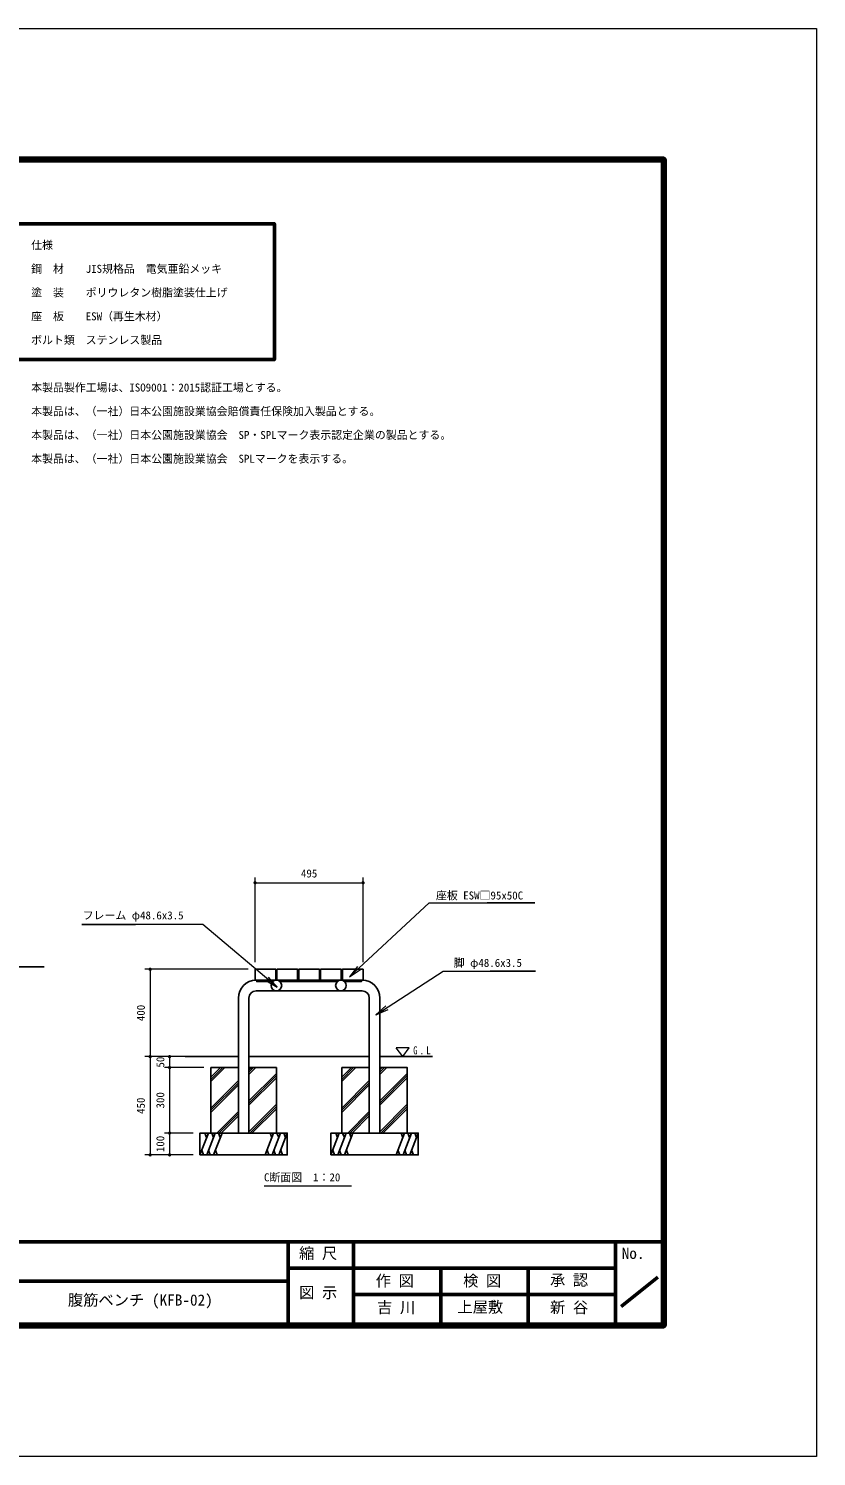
# Model space of a CAD drawing. Units: millimetres at full size, sheet at 1:20. Extents: x -400 to 8800, y -300 to 6240.
# Drawn here: x 5190 to 8800, y -300 to 6240 of the extents above; entities that cross this region are included whole.
import ezdxf
from ezdxf.enums import TextEntityAlignment as Align

# ---------------------------------------------------------------- set-up
doc = ezdxf.new("R2010")
doc.units = ezdxf.units.MM
doc.header["$LTSCALE"] = 20
doc.layers.add('D-DCR-HCH', color=7, linetype='Continuous')
for name, color, linetype, lineweight in [('D-STR-DIM\u3000寸法線、寸法値', 7, 'Continuous', 13), ('D-STR-HTXT\u3000旗上げ', 7, 'Continuous', 13), ('D-STR-TXT\u3000文字列', 7, 'Continuous', 13), ('D-STR\u3000構造物外形線', 1, 'Continuous', 25), ('D-TTL-FRAM', 7, 'Continuous', 50), ('D-TTL-FRAM\u3000タイトル枠、凡例図枠', 2, 'Continuous', 50), ('D-TTL-TXT', 7, 'Continuous', 13), ('V-nasSTD', 7, 'Continuous', 13)]:
    doc.layers.add(name, color=color, linetype=linetype, lineweight=lineweight)
doc.styles.add('ＭＳ ゴシック', font='')
doc.styles.get('ＭＳ ゴシック').set_extended_font_data('MS Gothic')

# ---------------------------------------------------------------- blocks, each defined once
blk = doc.blocks.new('filled_dot')
at = {"color": 0, "linetype": 'Continuous', "lineweight": -2, "const_width": 1.25}
blk.add_lwpolyline([(-0.625, 0, 1), (0.625, 0, 1)], format="xyb", close=True, dxfattribs=at)
blk = doc.blocks.new('open_arrow')
at = {"color": 0, "linetype": 'Continuous', "lineweight": -2}
blk.add_lwpolyline([(7.5, 1.25), (0, 0), (7.5, -1.25)], dxfattribs=at)

msp = doc.modelspace()

# ---------------------------------------------------------------- linework, layer by layer
at = {"layer": 'D-STR-DIM\u3000寸法線、寸法値'}
for p, q in [((6227.77, 1963.16), (6227.77, 2351.37)), ((6227.77, 2327.37), (6722.77, 2327.37)), ((6722.77, 1963.16), (6722.77, 2351.37)), ((6195.77, 1931.16), (5722.92, 1931.16)), ((5746.92, 1931.16), (5746.92, 1531.16)), ((6118.97, 1531.16), (5722.92, 1531.16)), ((6118.97, 1531.16), (5722.92, 1531.16)), ((5746.92, 1531.16), (5746.92, 1081.16)), ((6118.97, 1531.16), (5812.06, 1531.16)), ((5836.06, 1531.16), (5836.06, 1481.16)), ((5993.27, 1481.16), (5812.06, 1481.16)), ((5993.27, 1481.16), (5812.06, 1481.16)), ((5836.06, 1481.16), (5836.06, 1181.16)), ((5943.27, 1181.16), (5812.06, 1181.16)), ((5943.27, 1181.16), (5812.06, 1181.16)), ((5836.06, 1181.16), (5836.06, 1081.16)), ((5943.27, 1081.16), (5722.92, 1081.16)), ((5943.27, 1081.16), (5812.06, 1081.16))]:
    msp.add_line(p, q, dxfattribs=at)
at = {"layer": 'D-STR-HTXT\u3000旗上げ'}
for points in [[(6660.56, 1896.57), (7024.76, 2235.31), (7032.76, 2235.31), (7510, 2235.31), (7290.58, 2235.31)], [(6328.88, 1849.52), (5988.89, 2137.14), (5980.89, 2137.14), (5433.88, 2137.14), (5679.52, 2137.14)], [(4528.8, 1741.7), (4837.03, 1942.27), (4845.03, 1942.27), (5260.63, 1942.27), (5052.83, 1942.27)], [(6781.44, 1722.72), (7089.67, 1923.29), (7097.67, 1923.29), (7513.27, 1923.29), (7305.47, 1923.29)]]:
    msp.add_lwpolyline(points, dxfattribs=at)
at = {"layer": 'D-STR-TXT\u3000文字列'}
msp.add_line((6268.61, 939.15), (6669.95, 939.15), dxfattribs=at)
at = {"layer": 'D-STR\u3000構造物外形線'}
for p, q in [((6227.77, 1881.16), (6718.83, 1881.16)), ((6231.99, 1832.56), (6718.55, 1832.56)), ((6341.26, 1875.16), (6605.07, 1875.16)), ((6150.97, 1799.67), (6150.97, 1181.16)), ((6199.57, 1799.67), (6199.57, 1181.16)), ((6750.97, 1799.67), (6750.97, 1181.16)), ((6799.57, 1799.67), (6799.57, 1181.16)), ((6150.97, 1531.16), (5906.73, 1531.16)), ((6750.97, 1531.16), (6199.57, 1531.16)), ((7040.81, 1531.16), (6799.57, 1531.16)), ((6025.27, 1437.13), (6069.3, 1481.16)), ((6025.27, 1427.13), (6079.3, 1481.16)), ((6025.27, 1417.13), (6089.3, 1481.16)), ((6199.57, 1470.01), (6210.72, 1481.16)), ((6199.57, 1460.01), (6220.72, 1481.16)), ((6199.57, 1450.01), (6230.72, 1481.16)), ((6199.57, 1328.59), (6325.27, 1454.29)), ((6199.57, 1318.59), (6325.27, 1444.29)), ((6625.27, 1437.13), (6669.3, 1481.16)), ((6625.27, 1427.13), (6679.3, 1481.16)), ((6625.27, 1417.13), (6689.3, 1481.16)), ((6799.57, 1470.01), (6810.72, 1481.16)), ((6799.57, 1460.01), (6820.72, 1481.16)), ((6799.57, 1450.01), (6830.72, 1481.16)), ((6799.57, 1328.59), (6925.27, 1454.29)), ((6799.57, 1318.59), (6925.27, 1444.29)), ((6025.27, 1295.71), (6150.97, 1421.41)), ((6025.27, 1285.71), (6150.97, 1411.41)), ((6025.27, 1275.71), (6150.97, 1401.41)), ((6199.57, 1308.59), (6325.27, 1434.29)), ((6625.27, 1295.71), (6750.97, 1421.41)), ((6625.27, 1285.71), (6750.97, 1411.41)), ((6625.27, 1275.71), (6750.97, 1401.41)), ((6799.57, 1308.59), (6925.27, 1434.29)), ((6199.57, 1187.17), (6325.27, 1312.87)), ((6799.57, 1187.17), (6925.27, 1312.87)), ((6052.14, 1181.16), (6150.97, 1279.99)), ((6062.14, 1181.16), (6150.97, 1269.99)), ((6072.14, 1181.16), (6150.97, 1259.99)), ((6203.57, 1181.16), (6325.27, 1302.87)), ((6213.57, 1181.16), (6325.27, 1292.87)), ((6652.14, 1181.16), (6750.97, 1279.99)), ((6662.14, 1181.16), (6750.97, 1269.99)), ((6672.14, 1181.16), (6750.97, 1259.99)), ((6803.57, 1181.16), (6925.27, 1302.87)), ((6813.57, 1181.16), (6925.27, 1292.87)), ((5975.27, 1081.16), (6013.52, 1181.16)), ((6005.51, 1160.23), (5997.5, 1181.16)), ((6006.6, 1081.16), (6044.85, 1181.16)), ((6036.84, 1160.23), (6028.83, 1181.16)), ((6037.92, 1081.16), (6076.17, 1181.16)), ((6068.16, 1160.23), (6060.16, 1181.16)), ((6274.37, 1081.16), (6312.62, 1181.16)), ((6304.61, 1160.23), (6296.6, 1181.16)), ((6305.7, 1081.16), (6343.95, 1181.16)), ((6335.94, 1160.23), (6327.93, 1181.16)), ((6337.02, 1081.16), (6375.27, 1181.16)), ((6367.26, 1160.23), (6359.25, 1181.16)), ((6575.27, 1081.16), (6613.52, 1181.16)), ((6605.51, 1160.23), (6597.5, 1181.16)), ((6606.6, 1081.16), (6644.85, 1181.16)), ((6636.84, 1160.23), (6628.83, 1181.16)), ((6637.92, 1081.16), (6676.17, 1181.16)), ((6668.16, 1160.23), (6660.16, 1181.16)), ((6874.37, 1081.16), (6912.62, 1181.16)), ((6904.61, 1160.23), (6896.6, 1181.16)), ((6905.7, 1081.16), (6943.95, 1181.16)), ((6935.94, 1160.23), (6927.93, 1181.16)), ((6937.02, 1081.16), (6975.27, 1181.16)), ((6967.26, 1160.23), (6959.25, 1181.16)), ((5983.28, 1102.1), (5991.29, 1081.16)), ((6014.6, 1102.1), (6022.61, 1081.16)), ((6045.93, 1102.1), (6053.94, 1081.16)), ((6282.38, 1102.1), (6290.39, 1081.16)), ((6313.7, 1102.1), (6321.71, 1081.16)), ((6345.03, 1102.1), (6353.04, 1081.16)), ((6583.28, 1102.1), (6591.29, 1081.16)), ((6614.6, 1102.1), (6622.61, 1081.16)), ((6645.93, 1102.1), (6653.94, 1081.16)), ((6882.38, 1102.1), (6890.39, 1081.16)), ((6913.7, 1102.1), (6921.71, 1081.16)), ((6945.03, 1102.1), (6953.04, 1081.16))]:
    msp.add_line(p, q, dxfattribs=at)
for points in [[(6227.77, 1881.16), (6322.77, 1881.16), (6322.77, 1931.16), (6227.77, 1931.16)], [(6327.77, 1881.16), (6422.77, 1881.16), (6422.77, 1931.16), (6327.77, 1931.16)], [(6427.77, 1881.16), (6522.77, 1881.16), (6522.77, 1931.16), (6427.77, 1931.16)], [(6527.77, 1881.16), (6622.77, 1881.16), (6622.77, 1931.16), (6527.77, 1931.16)], [(6627.77, 1881.16), (6722.77, 1881.16), (6722.77, 1931.16), (6627.77, 1931.16)], [(5975.27, 1081.16), (6375.27, 1081.16), (6375.27, 1181.16), (5975.27, 1181.16)], [(6575.27, 1081.16), (6975.27, 1081.16), (6975.27, 1181.16), (6575.27, 1181.16)]]:
    msp.add_lwpolyline(points, close=True, dxfattribs=at)
for points in [[(6637.04, 1875.16), (6715.27, 1875.16), (6715.27, 1881.16), (6235.27, 1881.16), (6235.27, 1875.16), (6309.28, 1875.16)], [(6150.97, 1481.16), (6025.27, 1481.16), (6025.27, 1181.16), (6325.27, 1181.16), (6325.27, 1481.16), (6199.57, 1481.16)], [(6750.97, 1481.16), (6625.27, 1481.16), (6625.27, 1181.16), (6925.27, 1181.16), (6925.27, 1481.16), (6799.57, 1481.16)]]:
    msp.add_lwpolyline(points, dxfattribs=at)
for centre in [(6325.27, 1856.86), (6621.05, 1856.86)]:
    msp.add_circle(centre, 24.3, dxfattribs=at)
for centre, radius, start, end in [((6232.47, 1799.67), 81.5, 90, 180), ((6232.47, 1799.67), 32.9, 90, 180), ((6718.07, 1799.67), 81.5, 0, 90), ((6718.07, 1799.67), 32.9, 0, 90)]:
    msp.add_arc(centre, radius, start, end, dxfattribs=at)
at = {"layer": 'D-TTL-FRAM'}
for p, q in [((300, 682.44), (8100, 682.44)), ((6379.22, 682.44), (6379.22, 300)), ((6679.22, 682.44), (6679.22, 300)), ((7879.22, 682.44), (7879.22, 300)), ((6679.22, 562.44), (6379.22, 562.44)), ((6679.22, 562.44), (7879.22, 562.44)), ((7079.22, 300), (7079.22, 562.44)), ((7479.22, 562.44), (7479.22, 300)), ((6379.22, 502.44), (4679.22, 502.44)), ((7905.33, 386.94), (8073.33, 521.34)), ((7879.22, 442.44), (6679.22, 442.44))]:
    msp.add_line(p, q, dxfattribs=at)
at = {"layer": 'D-TTL-FRAM\u3000タイトル枠、凡例図枠'}
msp.add_lwpolyline([(5130.52, 5346), (6316.13, 5346), (6316.13, 4723.7), (5130.52, 4723.7)], close=True, dxfattribs=at)
at = {"layer": 'V-nasSTD'}
for p, q in [((6934.4, 1571.16), (6874.4, 1571.16)), ((6904.4, 1531.16), (6874.4, 1571.16)), ((6904.4, 1531.16), (6934.4, 1571.16))]:
    msp.add_line(p, q, dxfattribs=at)
msp.add_lwpolyline([(-400, -300), (-400, 6240), (8800, 6240), (8800, -300)], close=True, dxfattribs=at)
at = {"layer": 'V-nasSTD', "color": 3, "lineweight": 140}
msp.add_lwpolyline([(300, 300), (300, 5640), (8100, 5640), (8100, 300)], close=True, dxfattribs=at)

# ---------------------------------------------------------------- block references
at = {"layer": 'D-STR-DIM\u3000寸法線、寸法値', "xscale": 6, "yscale": 6}
msp.add_blockref('filled_dot', (6227.77, 2327.37), dxfattribs=at)
for p, rotation in [((6722.77, 2327.37), 180), ((5746.92, 1931.16), 270), ((5746.92, 1531.16), 90), ((5746.92, 1531.16), 270), ((5836.06, 1531.16), 270), ((5836.06, 1481.16), 90), ((5836.06, 1481.16), 270), ((5836.06, 1181.16), 90), ((5836.06, 1181.16), 270), ((5746.92, 1081.16), 90), ((5836.06, 1081.16), 90)]:
    msp.add_blockref('filled_dot', p, dxfattribs=dict(at, rotation=rotation))
at = {"layer": 'D-STR-HTXT\u3000旗上げ', "xscale": 8, "yscale": 8}
for p, rotation in [((6660.56, 1896.57), 42.9), ((6328.88, 1849.52), 139.8), ((6781.44, 1722.72), 33.1)]:
    msp.add_blockref('open_arrow', p, dxfattribs=dict(at, rotation=rotation))

# ---------------------------------------------------------------- texts
at = {"layer": 'D-DCR-HCH', "style": 'ＭＳ ゴシック'}
for s, p in [('仕様', (5201.64, 5266.51)), ('鋼\u3000材\u3000\u3000JIS規格品\u3000電気亜鉛メッキ', (5201.64, 5157.78)), ('塗\u3000装\u3000\u3000ポリウレタン樹脂塗装仕上げ', (5201.64, 5049.06)), ('座\u3000板\u3000\u3000ESW（再生木材）', (5201.64, 4940.33)), ('ボルト類\u3000ステンレス製品', (5201.64, 4831.6)), ('本製品製作工場は、ISO9001：2015認証工場とする。', (5201.64, 4614.15)), ('本製品は、（一社）日本公園施設業協会賠償責任保険加入製品とする。', (5201.64, 4505.43)), ('本製品は、（一社）日本公園施設業協会\u3000SP・SPLマーク表示認定企業の製品とする。', (5201.64, 4396.7)), ('本製品は、（一社）日本公園施設業協会\u3000SPLマークを表示する。\u3000', (5201.64, 4287.97))]:
    msp.add_text(s, height=36.66, dxfattribs=at).set_placement(p, align=Align.TOP_LEFT)
at = {"layer": 'D-STR-DIM\u3000寸法線、寸法値', "style": 'ＭＳ ゴシック'}
msp.add_text('495', height=36.66, dxfattribs=at).set_placement((6475.27, 2370.13), align=Align.MIDDLE_CENTER)
for s, p in [('400', (5704.16, 1731.16)), ('50', (5793.3, 1506.16)), ('450', (5704.16, 1306.16)), ('300', (5793.3, 1331.16)), ('100', (5793.3, 1131.16))]:
    msp.add_text(s, height=36.66, rotation=90, dxfattribs=at).set_placement(p, align=Align.MIDDLE_CENTER)
at = {"layer": 'D-STR-HTXT\u3000旗上げ', "style": 'ＭＳ ゴシック'}
for s, p in [('座板 ESW□95x50C', (7056.49, 2239.92)), ('フレーム φ48.6x3.5', (5437.77, 2148.87)), ('脚 φ48.6x3.5', (7138.13, 1931.48))]:
    msp.add_text(s, height=36.66, dxfattribs=at).set_placement(p, align=Align.BOTTOM_LEFT)
at = {"layer": 'D-STR-TXT\u3000文字列', "style": 'ＭＳ ゴシック'}
msp.add_text('C断面図\u30001：20', height=36.66, dxfattribs=at).set_placement((6268.61, 949.15), align=Align.BOTTOM_LEFT)
at = {"layer": 'D-TTL-TXT', "style": 'ＭＳ ゴシック'}
for s, p in [('縮 尺', (6429.13, 589.31)), ('No.', (7907.64, 589.31)), ('作 図', (6780.62, 463.78)), ('検 図', (7180.9, 463.78)), ('承 認', (7579.13, 466.78)), ('図 示', (6429.13, 409.75)), ('腹筋ベンチ (KFB-02)', (5369.93, 375.4)), ('吉 川', (6786.67, 341.75)), ('上屋敷', (7154.51, 343.52)), ('新 谷', (7579.13, 341.75))]:
    msp.add_text(s, height=51.32, dxfattribs=at).set_placement(p, align=Align.BOTTOM_LEFT)
at = {"layer": 'V-nasSTD', "insert": (6952.17, 1541.16), "char_height": 36.66, "attachment_point": 7, "style": 'ＭＳ ゴシック'}
msp.add_mtext('\\T1.5;\\W0.8;G.L', dxfattribs=at)

doc.saveas('drawing.dxf')
